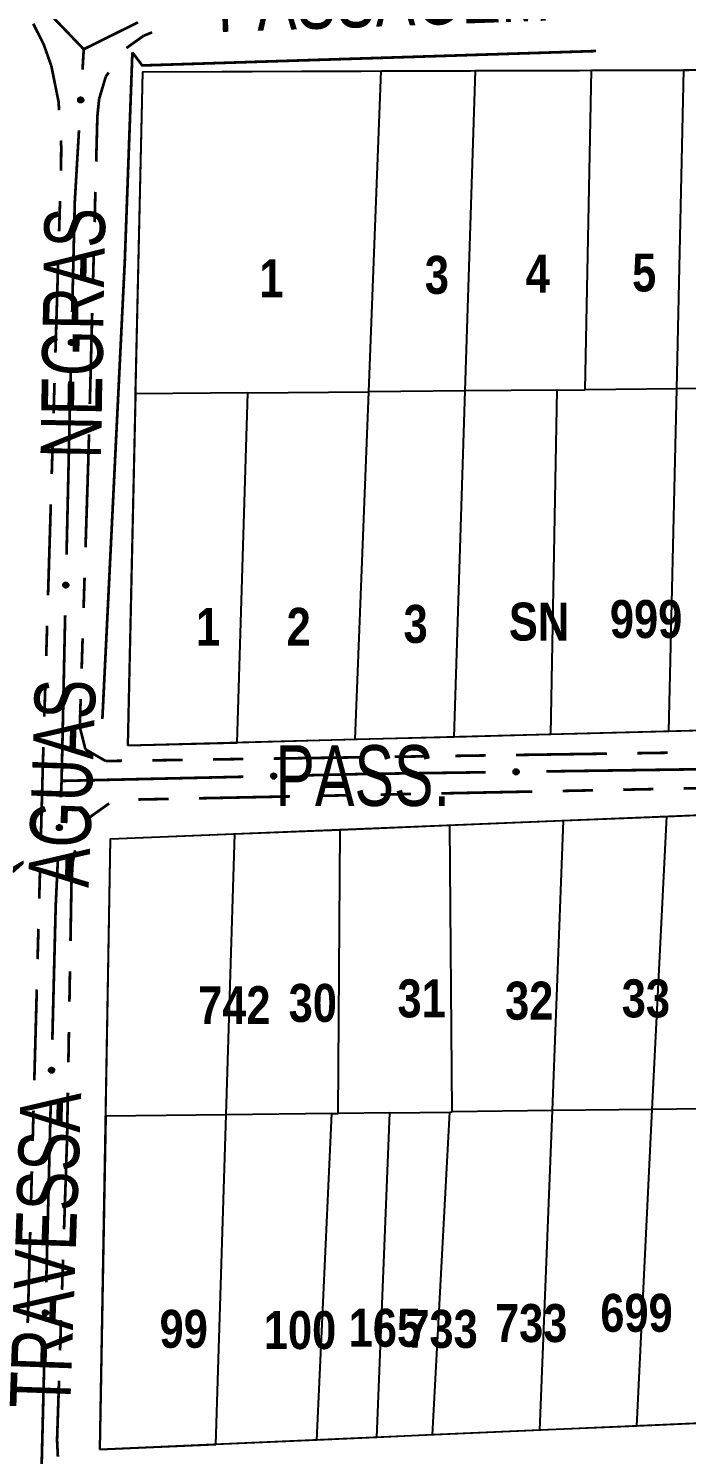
# Model space of a CAD drawing. Extents: x 203591 to 208218, y 4854879 to 4857795.
# Drawn here: x 205031.2 to 205074.6, y 4855810.4 to 4855904.4 of the extents above; entities that cross this region are included whole.
import ezdxf
from ezdxf.enums import TextEntityAlignment as Align

# ---------------------------------------------------------------- set-up
doc = ezdxf.new("R2010")
doc.units = 0
doc.header["$LTSCALE"] = 1.5
doc.header["$MEASUREMENT"] = 0
doc.linetypes.add('PHANTOMX2', pattern=[5, 2.5, -0.5, 0.5, -0.5, 0.5, -0.5])
doc.linetypes.add('TRACO_05', pattern=[11, 7, -1, 0.5, -1, 0.5, -1])
for name, color, linetype in [('CD-MALHA-LOTES', 40, 'CONTINUOUS'), ('HD-VALAS-DRENOS', 170, 'CONTINUOUS'), ('RU-QUADRAS', 210, 'CONTINUOUS'), ('SV-EIXO-RUA-N-PAV', 6, 'CONTINUOUS'), ('SV-RUA-NAO-PAV-S-GUIA-C-GUIA', 7, 'PHANTOMX2'), ('SV-TXT-RUA-N-PAV-S-GUIA-C-GUIA', 7, 'CONTINUOUS'), ('Th_NmrPorta', 7, 'CONTINUOUS')]:
    doc.layers.add(name, color=color, linetype=linetype)
doc.styles.add('ARIAL', font='ARIAL.TTF')
doc.styles.get("Standard").update_dxf_attribs({"font": 'swisscbo.ttf'})

msp = doc.modelspace()

# ---------------------------------------------------------------- linework, layer by layer
at = {"layer": 'CD-MALHA-LOTES', "linetype": 'Continuous', "flags": 128}
for points in [[(205038.27, 4855880.33), (205038.75, 4855901.58)], [(205038.75, 4855901.58), (205054.48, 4855901.63)], [(205053.66, 4855880.47), (205054.48, 4855901.63)], [(205054.48, 4855901.63), (205060.71, 4855901.65)], [(205060.03, 4855880.54), (205060.71, 4855901.65)], [(205060.71, 4855901.65), (205068.37, 4855901.67)], [(205067.94, 4855880.61), (205068.37, 4855901.67)], [(205068.37, 4855901.67), (205074.46, 4855901.69)], [(205073.98, 4855880.67), (205074.46, 4855901.69)], [(205074.46, 4855901.69), (205082.26, 4855901.71)], [(205060.03, 4855880.54), (205053.66, 4855880.47)], [(205059.3, 4855857.71), (205060.03, 4855880.54)], [(205066.1, 4855880.59), (205060.03, 4855880.54)], [(205065.67, 4855857.88), (205066.1, 4855880.59)], [(205066.1, 4855880.59), (205067.94, 4855880.61)], [(205073.98, 4855880.67), (205067.94, 4855880.61)], [(205073.46, 4855858.08), (205073.98, 4855880.67)], [(205081.43, 4855880.74), (205073.98, 4855880.67)], [(205038.27, 4855880.33), (205037.75, 4855857.15)], [(205045.69, 4855880.4), (205038.27, 4855880.33)], [(205044.97, 4855857.34), (205045.69, 4855880.4)], [(205045.69, 4855880.4), (205053.66, 4855880.47)], [(205052.77, 4855857.54), (205053.66, 4855880.47)], [(205073.46, 4855858.08), (205065.67, 4855857.88)], [(205080.55, 4855858.27), (205073.46, 4855858.08)], [(205037.75, 4855857.15), (205044.97, 4855857.34)], [(205052.77, 4855857.54), (205044.97, 4855857.34)], [(205059.3, 4855857.71), (205052.77, 4855857.54)], [(205065.67, 4855857.88), (205059.3, 4855857.71)], [(205066.52, 4855852.21), (205073.32, 4855852.48)], [(205072.37, 4855833.16), (205073.32, 4855852.48)], [(205073.32, 4855852.48), (205078.42, 4855852.69)], [(205044.83, 4855851.32), (205051.78, 4855851.6)], [(205051.65, 4855832.9), (205051.78, 4855851.6)], [(205051.78, 4855851.6), (205059.01, 4855851.9)], [(205059.01, 4855851.9), (205066.52, 4855852.21)], [(205059.16, 4855833), (205059.01, 4855851.9)], [(205065.78, 4855833.08), (205066.52, 4855852.21)], [(205036.3, 4855832.71), (205036.62, 4855850.99)], [(205036.62, 4855850.99), (205044.83, 4855851.32)], [(205044.25, 4855832.81), (205044.83, 4855851.32)], [(205036.3, 4855832.71), (205035.91, 4855810.74)], [(205044.25, 4855832.81), (205036.3, 4855832.71)], [(205043.57, 4855811.07), (205044.25, 4855832.81)], [(205051.22, 4855832.89), (205044.25, 4855832.81)], [(205050.23, 4855811.36), (205051.22, 4855832.89)], [(205051.22, 4855832.89), (205051.65, 4855832.9)], [(205055.04, 4855832.94), (205051.65, 4855832.9)], [(205054.19, 4855811.53), (205055.04, 4855832.94)], [(205055.04, 4855832.94), (205059.02, 4855832.99)], [(205057.87, 4855811.7), (205059.02, 4855832.99)], [(205059.02, 4855832.99), (205059.16, 4855833)], [(205065.78, 4855833.08), (205059.16, 4855833)], [(205064.96, 4855812.01), (205065.78, 4855833.08)], [(205072.37, 4855833.16), (205065.78, 4855833.08)], [(205071.34, 4855812.28), (205072.37, 4855833.16)], [(205077.15, 4855833.22), (205072.37, 4855833.16)], [(205064.96, 4855812.01), (205057.87, 4855811.7)], [(205071.34, 4855812.28), (205064.96, 4855812.01)], [(205079.28, 4855812.63), (205071.34, 4855812.28)], [(205035.91, 4855810.74), (205043.57, 4855811.07)], [(205050.23, 4855811.36), (205043.57, 4855811.07)], [(205054.19, 4855811.53), (205050.23, 4855811.36)], [(205057.87, 4855811.7), (205054.19, 4855811.53)]]:
    msp.add_lwpolyline(points, dxfattribs=at)
at = {"layer": 'HD-VALAS-DRENOS', "linetype": 'TRACO_05', "const_width": 0.18, "flags": 128}
for points in [[(205036.08, 4855858.9), (205037.56, 4855889.1), (205038.06, 4855902.85)], [(205068.66, 4855902.94), (205038.71, 4855901.99), (205038.06, 4855902.85)]]:
    msp.add_lwpolyline(points, dxfattribs=at)
at = {"layer": 'RU-QUADRAS', "color": 6, "linetype": 'Continuous'}
for points in [[(205037.75, 4855857.15), (205038.75, 4855901.58), (205089.2, 4855901.73), (205089.2, 4855903.57), (205131.3, 4855903.43), (205130.87, 4855881.32), (205128.75, 4855859.99), (205108.48, 4855858.99)], [(205035.91, 4855810.74), (205036.62, 4855850.99), (205127.04, 4855854.67), (205113.72, 4855814.14)]]:
    msp.add_lwpolyline(points, close=True, dxfattribs=at)
at = {"layer": 'SV-EIXO-RUA-N-PAV', "const_width": 0.18, "flags": 128}
for points in [[(205034.85, 4855903.06), (205032.316323, 4855905.687202)], [(205034.85, 4855903.06), (205038.435304, 4855904.833582)], [(205034.829461, 4855902.710495), (205034.85, 4855903.06)], [(205034.770798, 4855901.712217), (205034.829461, 4855902.710495)], [(205034.26, 4855893.02), (205034.536143, 4855897.719106)], [(205034.086286, 4855885.729282), (205034.253026, 4855892.727295)], [(205034.253026, 4855892.727295), (205034.26, 4855893.02)], [(205033.93, 4855879.17), (205033.991006, 4855881.730416)], [(205033.715388, 4855869.733583), (205033.920022, 4855878.731257)], [(205033.920022, 4855878.731257), (205033.93, 4855879.17)], [(205033.6, 4855864.66), (205033.62444, 4855865.734617)], [(205033.580261, 4855863.735106), (205033.6, 4855864.66)], [(205033.39, 4855854.82), (205033.580261, 4855863.735106)], [(205033.39, 4855854.82), (205045.386877, 4855855.093741)], [(205049.385836, 4855855.184988), (205053.384796, 4855855.276235)], [(205053.384796, 4855855.276235), (205053.55, 4855855.28)], [(205053.55, 4855855.28), (205061.383979, 4855855.390133)], [(205065.383583, 4855855.44636), (205077.382398, 4855855.615044)], [(205033.338743, 4855853.73835), (205033.386078, 4855854.737229)], [(205033.386078, 4855854.737229), (205033.39, 4855854.82)], [(205033, 4855846.59), (205033.149405, 4855849.742833)], [(205032.777724, 4855837.749165), (205032.978796, 4855845.746638)], [(205032.978796, 4855845.746638), (205033, 4855846.59)], [(205032.375581, 4855821.75422), (205032.677188, 4855833.750429)], [(205032.07, 4855809.6), (205032.275045, 4855817.755483)]]:
    msp.add_lwpolyline(points, dxfattribs=at)
at = {"layer": 'SV-EIXO-RUA-N-PAV', "flags": 128}
for points in [[(205034.53515, 4855899.578686), (205034.502141, 4855899.614774), (205034.48115, 4855899.652541), (205034.472709, 4855899.689079), (205034.473669, 4855899.723312), (205034.478595, 4855899.758223), (205034.491328, 4855899.792325), (205034.513843, 4855899.827043), (205034.549813, 4855899.860411), (205034.589914, 4855899.879371), (205034.625293, 4855899.889563), (205034.661046, 4855899.890617), (205034.69488, 4855899.885263), (205034.729866, 4855899.870866), (205034.764828, 4855899.847705), (205034.797504, 4855899.810725), (205034.817829, 4855899.773558), (205034.825066, 4855899.738003), (205034.825898, 4855899.702052), (205034.820441, 4855899.666471), (205034.80775, 4855899.633068), (205034.784367, 4855899.597909), (205034.74744, 4855899.56614), (205034.710603, 4855899.545446), (205034.675158, 4855899.537712), (205034.639745, 4855899.537689), (205034.60467, 4855899.542205), (205034.569857, 4855899.553577), (205034.53515, 4855899.578686)], [(205033.925174, 4855883.588831), (205033.890926, 4855883.623747), (205033.868632, 4855883.660759), (205033.858922, 4855883.69698), (205033.858687, 4855883.731225), (205033.862394, 4855883.766287), (205033.873929, 4855883.800812), (205033.895221, 4855883.836295), (205033.930005, 4855883.870896), (205033.96942, 4855883.891243), (205034.004422, 4855883.902663), (205034.040117, 4855883.904963), (205034.074118, 4855883.900792), (205034.109584, 4855883.887623), (205034.145332, 4855883.865696), (205034.179278, 4855883.829877), (205034.200887, 4855883.793442), (205034.209358, 4855883.75816), (205034.211444, 4855883.72226), (205034.207231, 4855883.68651), (205034.195712, 4855883.652685), (205034.17357, 4855883.616732), (205034.137772, 4855883.583696), (205034.101679, 4855883.561729), (205034.066525, 4855883.552764), (205034.031135, 4855883.551507), (205033.995924, 4855883.554796), (205033.960736, 4855883.564947), (205033.925174, 4855883.588831)], [(205033.556595, 4855867.59296), (205033.522309, 4855867.627838), (205033.499975, 4855867.664826), (205033.490225, 4855867.701037), (205033.489954, 4855867.735282), (205033.493622, 4855867.770348), (205033.50512, 4855867.804885), (205033.526373, 4855867.840391), (205033.56112, 4855867.87503), (205033.600514, 4855867.895419), (205033.635503, 4855867.906877), (205033.671195, 4855867.909216), (205033.7052, 4855867.905082), (205033.740681, 4855867.891952), (205033.776452, 4855867.870063), (205033.810438, 4855867.834281), (205033.832085, 4855867.797869), (205033.840596, 4855867.762596), (205033.84272, 4855867.726699), (205033.838546, 4855867.690944), (205033.827064, 4855867.657107), (205033.80496, 4855867.62113), (205033.769199, 4855867.588055), (205033.733129, 4855867.566049), (205033.697985, 4855867.557046), (205033.662596, 4855867.55575), (205033.627381, 4855867.559002), (205033.592182, 4855867.569115), (205033.556595, 4855867.59296)], [(205047.240203, 4855855.246139), (205047.273484, 4855855.281977), (205047.309416, 4855855.305973), (205047.345145, 4855855.317361), (205047.379342, 4855855.319192), (205047.414539, 4855855.317124), (205047.449564, 4855855.30721), (205047.486001, 4855855.287597), (205047.522186, 4855855.254463), (205047.544348, 4855855.216039), (205047.557387, 4855855.181607), (205047.561349, 4855855.146059), (205047.558768, 4855855.111901), (205047.547267, 4855855.075859), (205047.52703, 4855855.039128), (205047.492832, 4855855.003548), (205047.457444, 4855854.980265), (205047.422596, 4855854.970158), (205047.386832, 4855854.966401), (205047.350925, 4855854.968942), (205047.316599, 4855854.978872), (205047.279653, 4855854.999314), (205047.244984, 4855855.033532), (205047.221359, 4855855.068563), (205047.210764, 4855855.10326), (205047.207858, 4855855.138553), (205047.209503, 4855855.17388), (205047.218003, 4855855.209503), (205047.240203, 4855855.246139)], [(205063.238567, 4855855.526296), (205063.272161, 4855855.561842), (205063.308302, 4855855.585523), (205063.344129, 4855855.596597), (205063.378341, 4855855.598128), (205063.413518, 4855855.595753), (205063.448455, 4855855.585533), (205063.484719, 4855855.5656), (205063.520613, 4855855.532152), (205063.542438, 4855855.493535), (205063.555175, 4855855.45899), (205063.558825, 4855855.423408), (205063.555945, 4855855.389274), (205063.544129, 4855855.353335), (205063.523571, 4855855.316782), (205063.489063, 4855855.281503), (205063.453472, 4855855.258531), (205063.418537, 4855855.248729), (205063.382742, 4855855.245285), (205063.346858, 4855855.248141), (205063.312621, 4855855.258371), (205063.275855, 4855855.279136), (205063.241487, 4855855.313656), (205063.218169, 4855855.348892), (205063.207879, 4855855.383681), (205063.205282, 4855855.418998), (205063.207236, 4855855.454309), (205063.216047, 4855855.489856), (205063.238567, 4855855.526296)], [(205033.127316, 4855851.602283), (205033.093899, 4855851.637994), (205033.072481, 4855851.67552), (205033.063626, 4855851.71196), (205033.064198, 4855851.746202), (205033.068728, 4855851.781166), (205033.081072, 4855851.81541), (205033.103193, 4855851.850383), (205033.138781, 4855851.884156), (205033.178665, 4855851.90357), (205033.213926, 4855851.914163), (205033.249665, 4855851.915622), (205033.283558, 4855851.910653), (205033.318704, 4855851.896653), (205033.353926, 4855851.873891), (205033.387021, 4855851.837283), (205033.407766, 4855851.80035), (205033.415405, 4855851.764878), (205033.416646, 4855851.728939), (205033.411593, 4855851.693298), (205033.399281, 4855851.659754), (205033.376299, 4855851.624332), (205033.339734, 4855851.592147), (205033.303134, 4855851.571035), (205033.267779, 4855851.5629), (205033.23237, 4855851.562475), (205033.197245, 4855851.566593), (205033.162305, 4855851.577569), (205033.127316, 4855851.602283)], [(205032.613799, 4855835.608928), (205032.579597, 4855835.643889), (205032.557351, 4855835.68093), (205032.547689, 4855835.717164), (205032.5475, 4855835.75141), (205032.551252, 4855835.786467), (205032.562833, 4855835.820976), (205032.584171, 4855835.856431), (205032.619, 4855835.890987), (205032.658443, 4855835.911282), (205032.69346, 4855835.922655), (205032.729158, 4855835.924909), (205032.763152, 4855835.920693), (205032.798601, 4855835.907478), (205032.83432, 4855835.885503), (205032.86822, 4855835.84964), (205032.88978, 4855835.813176), (205032.898206, 4855835.777884), (205032.900244, 4855835.741981), (205032.895984, 4855835.706237), (205032.884421, 4855835.672427), (205032.862231, 4855835.636503), (205032.82639, 4855835.603513), (205032.790268, 4855835.581594), (205032.755103, 4855835.572675), (205032.719711, 4855835.571465), (205032.684504, 4855835.574801), (205032.649329, 4855835.584998), (205032.613799, 4855835.608928)], [(205032.211656, 4855819.613983), (205032.177453, 4855819.648944), (205032.155207, 4855819.685985), (205032.145545, 4855819.722219), (205032.145356, 4855819.756464), (205032.149108, 4855819.791521), (205032.160689, 4855819.826031), (205032.182027, 4855819.861486), (205032.216856, 4855819.896041), (205032.256299, 4855819.916336), (205032.291316, 4855819.92771), (205032.327014, 4855819.929963), (205032.361009, 4855819.925748), (205032.396458, 4855819.912532), (205032.432177, 4855819.890558), (205032.466076, 4855819.854694), (205032.487636, 4855819.818231), (205032.496062, 4855819.782938), (205032.4981, 4855819.747036), (205032.49384, 4855819.711291), (205032.482277, 4855819.677481), (205032.460087, 4855819.641558), (205032.424247, 4855819.608568), (205032.388124, 4855819.586649), (205032.352959, 4855819.57773), (205032.317567, 4855819.576519), (205032.28236, 4855819.579855), (205032.247185, 4855819.590052), (205032.211656, 4855819.613983)]]:
    msp.add_lwpolyline(points, close=True, dxfattribs=at)
for points in [[(205034.48115, 4855899.652541), (205034.478595, 4855899.758223)], [(205034.490082, 4855899.636252), (205034.485427, 4855899.766378)], [(205034.502141, 4855899.614774), (205034.491328, 4855899.792325)], [(205034.517968, 4855899.599074), (205034.502572, 4855899.802277)], [(205034.53515, 4855899.578686), (205034.513843, 4855899.827043)], [(205034.554348, 4855899.566865), (205034.533499, 4855899.840099)], [(205034.569857, 4855899.553577), (205034.549813, 4855899.860411)], [(205034.587682, 4855899.552604), (205034.569154, 4855899.865341)], [(205034.60467, 4855899.542205), (205034.589914, 4855899.879371)], [(205034.621336, 4855899.543792), (205034.605531, 4855899.879606)], [(205034.639745, 4855899.537689), (205034.625293, 4855899.889563)], [(205034.658035, 4855899.540269), (205034.645675, 4855899.888182)], [(205034.675158, 4855899.537712), (205034.661046, 4855899.890617)], [(205034.693852, 4855899.544998), (205034.678287, 4855899.884898)], [(205034.710603, 4855899.545446), (205034.69488, 4855899.885263)], [(205034.730149, 4855899.557901), (205034.713143, 4855899.873282)], [(205034.74744, 4855899.56614), (205034.729866, 4855899.870866)], [(205034.764602, 4855899.585948), (205034.747679, 4855899.856217)], [(205034.784367, 4855899.597909), (205034.764828, 4855899.847705)], [(205034.794006, 4855899.621125), (205034.781174, 4855899.821443)], [(205034.80775, 4855899.633068), (205034.797504, 4855899.810725)], [(205034.813716, 4855899.654139), (205034.807779, 4855899.785708)], [(205034.820441, 4855899.666471), (205034.817829, 4855899.773558)], [(205033.868632, 4855883.660759), (205033.862394, 4855883.766287)], [(205033.878126, 4855883.644791), (205033.868937, 4855883.774676)], [(205033.890926, 4855883.623747), (205033.873929, 4855883.800812)], [(205033.907292, 4855883.608608), (205033.88482, 4855883.81115)], [(205033.925174, 4855883.588831), (205033.895221, 4855883.836295)], [(205033.944773, 4855883.577687), (205033.914409, 4855883.850028)], [(205033.960736, 4855883.564947), (205033.930005, 4855883.870896)], [(205033.978584, 4855883.564597), (205033.949163, 4855883.876498)], [(205033.995924, 4855883.554796), (205033.96942, 4855883.891243)], [(205034.012525, 4855883.556964), (205033.98502, 4855883.892022)], [(205034.031135, 4855883.551507), (205034.004422, 4855883.902663)], [(205034.049324, 4855883.554722), (205034.02484, 4855883.901993)], [(205034.066525, 4855883.552764), (205034.040117, 4855883.904963)], [(205034.084954, 4855883.560698), (205034.057547, 4855883.899849)], [(205034.101679, 4855883.561729), (205034.074118, 4855883.900792)], [(205034.120779, 4855883.574858), (205034.092787, 4855883.889455)], [(205034.137772, 4855883.583696), (205034.109584, 4855883.887623)], [(205034.154233, 4855883.604089), (205034.127897, 4855883.873604)], [(205034.17357, 4855883.616732), (205034.145332, 4855883.865696)], [(205034.182393, 4855883.640271), (205034.162584, 4855883.84002)], [(205034.195712, 4855883.652685), (205034.179278, 4855883.829877)], [(205034.20094, 4855883.673952), (205034.190419, 4855883.805234)], [(205034.207231, 4855883.68651), (205034.200887, 4855883.793442)], [(205033.499975, 4855867.664826), (205033.493622, 4855867.770348)], [(205033.509486, 4855867.648868), (205033.500156, 4855867.778744)], [(205033.522309, 4855867.627838), (205033.50512, 4855867.804885)], [(205033.538691, 4855867.612717), (205033.516, 4855867.815235)], [(205033.556595, 4855867.59296), (205033.526373, 4855867.840391)], [(205033.576206, 4855867.581837), (205033.545547, 4855867.854144)], [(205033.592182, 4855867.569115), (205033.56112, 4855867.87503)], [(205033.610031, 4855867.568784), (205033.580272, 4855867.880652)], [(205033.627381, 4855867.559002), (205033.600514, 4855867.895419)], [(205033.64398, 4855867.561187), (205033.616112, 4855867.896215)], [(205033.662596, 4855867.55575), (205033.635503, 4855867.906877)], [(205033.680781, 4855867.558985), (205033.655922, 4855867.906229)], [(205033.697985, 4855867.557046), (205033.671195, 4855867.909216)], [(205033.716405, 4855867.565), (205033.688631, 4855867.90412)], [(205033.733129, 4855867.566049), (205033.7052, 4855867.905082)], [(205033.752215, 4855867.579199), (205033.723882, 4855867.893764)], [(205033.769199, 4855867.588055), (205033.740681, 4855867.891952)], [(205033.785637, 4855867.608466), (205033.759009, 4855867.877952)], [(205033.80496, 4855867.62113), (205033.776452, 4855867.870063)], [(205033.813758, 4855867.644678), (205033.793733, 4855867.844405)], [(205033.827064, 4855867.657107), (205033.810438, 4855867.834281)], [(205033.832268, 4855867.678379), (205033.821605, 4855867.809649)], [(205033.838546, 4855867.690944), (205033.832085, 4855867.797869)], [(205047.207858, 4855855.138553), (205047.557387, 4855855.181607)], [(205047.209503, 4855855.17388), (205047.544348, 4855855.216039)], [(205047.211918, 4855855.120534), (205047.55767, 4855855.161181)], [(205047.212442, 4855855.157398), (205047.545854, 4855855.200492)], [(205047.218003, 4855855.209503), (205047.522186, 4855855.254463)], [(205047.218485, 4855855.191658), (205047.528675, 4855855.235587)], [(205047.229984, 4855855.226042), (205047.500613, 4855855.269069)], [(205047.240203, 4855855.246139), (205047.486001, 4855855.287597)], [(205047.259124, 4855855.264923), (205047.460399, 4855855.296814)], [(205047.273484, 4855855.281977), (205047.449564, 4855855.30721)], [(205047.293908, 4855855.295744), (205047.423224, 4855855.310979)], [(205047.309416, 4855855.305973), (205047.414539, 4855855.317124)], [(205063.205282, 4855855.418998), (205063.555175, 4855855.45899)], [(205063.207236, 4855855.454309), (205063.542438, 4855855.493535)], [(205063.207879, 4855855.383681), (205063.558825, 4855855.423408)], [(205063.209184, 4855855.400945), (205063.555278, 4855855.438562)], [(205063.210031, 4855855.437802), (205063.543807, 4855855.477976)], [(205063.216047, 4855855.489856), (205063.520613, 4855855.532152)], [(205063.216373, 4855855.472008), (205063.526936, 4855855.513219)], [(205063.216505, 4855855.365566), (205063.554374, 4855855.405797)], [(205063.218169, 4855855.348892), (205063.555945, 4855855.389274)], [(205063.228173, 4855855.50629), (205063.499168, 4855855.546946)], [(205063.232012, 4855855.330303), (205063.545322, 4855855.370189)], [(205063.238567, 4855855.526296), (205063.484719, 4855855.5656)], [(205063.241487, 4855855.313656), (205063.544129, 4855855.353335)], [(205063.257653, 4855855.544915), (205063.459198, 4855855.575041)], [(205063.262489, 4855855.29798), (205063.530813, 4855855.334504)], [(205063.272161, 4855855.561842), (205063.448455, 4855855.585533)], [(205063.275855, 4855855.279136), (205063.523571, 4855855.316782)], [(205063.292705, 4855855.57543), (205063.422149, 4855855.589532)], [(205063.299711, 4855855.27121), (205063.498566, 4855855.298569)], [(205063.308302, 4855855.585523), (205063.413518, 4855855.595753)], [(205063.312621, 4855855.258371), (205063.489063, 4855855.281503)], [(205063.33407, 4855855.253953), (205063.464859, 4855855.269438)], [(205063.346858, 4855855.248141), (205063.453472, 4855855.258531)], [(205047.210764, 4855855.10326), (205047.561349, 4855855.146059)], [(205047.219549, 4855855.085221), (205047.557053, 4855855.128409)], [(205047.221359, 4855855.068563), (205047.558768, 4855855.111901)], [(205047.235364, 4855855.050096), (205047.548313, 4855855.092723)], [(205047.244984, 4855855.033532), (205047.547267, 4855855.075859)], [(205047.266122, 4855855.01804), (205047.534116, 4855855.056912)], [(205047.279653, 4855854.999314), (205047.52703, 4855855.039128)], [(205047.303578, 4855854.991597), (205047.502186, 4855855.020697)], [(205047.316599, 4855854.978872), (205047.492832, 4855855.003548)], [(205047.338086, 4855854.974641), (205047.468735, 4855854.991271)], [(205047.350925, 4855854.968942), (205047.457444, 4855854.980265)], [(205033.072481, 4855851.67552), (205033.068728, 4855851.781166)], [(205033.081597, 4855851.659333), (205033.075466, 4855851.789399)], [(205033.093899, 4855851.637994), (205033.081072, 4855851.81541)], [(205033.109904, 4855851.622475), (205033.092203, 4855851.825489)], [(205033.127316, 4855851.602283), (205033.103193, 4855851.850383)], [(205033.146647, 4855851.59068), (205033.122699, 4855851.86366)], [(205033.162305, 4855851.577569), (205033.138781, 4855851.884156)], [(205033.18014, 4855851.576799), (205033.158066, 4855851.889305)], [(205033.197245, 4855851.566593), (205033.178665, 4855851.90357)], [(205033.213892, 4855851.568369), (205033.194279, 4855851.903982)], [(205033.23237, 4855851.562475), (205033.213926, 4855851.914163)], [(205033.250628, 4855851.565262), (205033.234322, 4855851.913012)], [(205033.267779, 4855851.5629), (205033.249665, 4855851.915622)], [(205033.286389, 4855851.570398), (205033.266969, 4855851.910099)], [(205033.303134, 4855851.571035), (205033.283558, 4855851.910653)], [(205033.322537, 4855851.583711), (205033.301955, 4855851.898879)], [(205033.339734, 4855851.592147), (205033.318704, 4855851.896653)], [(205033.35667, 4855851.612147), (205033.336682, 4855851.882207)], [(205033.376299, 4855851.624332), (205033.353926, 4855851.873891)], [(205033.385674, 4855851.647656), (205033.37057, 4855851.847816)], [(205033.399281, 4855851.659754), (205033.387021, 4855851.837283)], [(205033.405008, 4855851.680891), (205033.397578, 4855851.812384)], [(205033.411593, 4855851.693298), (205033.407766, 4855851.80035)], [(205032.557351, 4855835.68093), (205032.551252, 4855835.786467)], [(205032.566825, 4855835.66495), (205032.557806, 4855835.794847)], [(205032.579597, 4855835.643889), (205032.562833, 4855835.820976)], [(205032.595943, 4855835.628729), (205032.573737, 4855835.8313)], [(205032.613799, 4855835.608928), (205032.584171, 4855835.856431)], [(205032.633383, 4855835.597758), (205032.603378, 4855835.870139)], [(205032.649329, 4855835.584998), (205032.619, 4855835.890987)], [(205032.667177, 4855835.584624), (205032.638166, 4855835.896563)], [(205032.684504, 4855835.574801), (205032.658443, 4855835.911282)], [(205032.701108, 4855835.576946), (205032.674044, 4855835.91204)], [(205032.719711, 4855835.571465), (205032.69346, 4855835.922655)], [(205032.737904, 4855835.574656), (205032.713877, 4855835.921959)], [(205032.755103, 4855835.572675), (205032.729158, 4855835.924909)], [(205032.773542, 4855835.580585), (205032.746581, 4855835.919771)], [(205032.790268, 4855835.581594), (205032.763152, 4855835.920693)], [(205032.809385, 4855835.594698), (205032.781807, 4855835.909331)], [(205032.82639, 4855835.603513), (205032.798601, 4855835.907478)], [(205032.842878, 4855835.623885), (205032.816896, 4855835.893434)], [(205032.862231, 4855835.636503), (205032.83432, 4855835.885503)], [(205032.871086, 4855835.66003), (205032.851539, 4855835.859805)], [(205032.884421, 4855835.672427), (205032.86822, 4855835.84964)], [(205032.889676, 4855835.693686), (205032.879328, 4855835.824982)], [(205032.895984, 4855835.706237), (205032.88978, 4855835.813176)], [(205032.155207, 4855819.685985), (205032.149108, 4855819.791521)], [(205032.164681, 4855819.670004), (205032.155662, 4855819.799902)], [(205032.177453, 4855819.648944), (205032.160689, 4855819.826031)], [(205032.193799, 4855819.633783), (205032.171593, 4855819.836355)], [(205032.211656, 4855819.613983), (205032.182027, 4855819.861486)], [(205032.231239, 4855819.602813), (205032.201234, 4855819.875193)], [(205032.247185, 4855819.590052), (205032.216856, 4855819.896041)], [(205032.265033, 4855819.589679), (205032.236022, 4855819.901618)], [(205032.28236, 4855819.579855), (205032.256299, 4855819.916336)], [(205032.298964, 4855819.582001), (205032.2719, 4855819.917095)], [(205032.317567, 4855819.576519), (205032.291316, 4855819.92771)], [(205032.33576, 4855819.579711), (205032.311733, 4855819.927013)], [(205032.352959, 4855819.57773), (205032.327014, 4855819.929963)], [(205032.371398, 4855819.58564), (205032.344437, 4855819.924826)], [(205032.388124, 4855819.586649), (205032.361009, 4855819.925748)], [(205032.407241, 4855819.599753), (205032.379663, 4855819.914386)], [(205032.424247, 4855819.608568), (205032.396458, 4855819.912532)], [(205032.440734, 4855819.62894), (205032.414752, 4855819.898489)], [(205032.460087, 4855819.641558), (205032.432177, 4855819.890558)], [(205032.468942, 4855819.665084), (205032.449395, 4855819.864859)], [(205032.482277, 4855819.677481), (205032.466076, 4855819.854694)], [(205032.487532, 4855819.698741), (205032.477184, 4855819.830037)], [(205032.49384, 4855819.711291), (205032.487636, 4855819.818231)]]:
    msp.add_lwpolyline(points, dxfattribs=at)
at = {"layer": 'SV-RUA-NAO-PAV-S-GUIA-C-GUIA', "const_width": 0.18, "flags": 128}
for points in [[(205031.52, 4855904.74), (205031.970304, 4855903.847125)], [(205039.365305, 4855904.172805), (205038.805419, 4855903.947391)], [(205031.970304, 4855903.847125), (205032.213607, 4855903.364697)], [(205032.213607, 4855903.364697), (205032.699691, 4855901.988317)], [(205038.805419, 4855903.947391), (205037.66744, 4855903.138039)], [(205032.699691, 4855901.988317), (205032.715051, 4855901.944824)], [(205032.715051, 4855901.944824), (205033.101353, 4855900.029518)], [(205036.304745, 4855901.253551), (205036.11432, 4855900.61306)], [(205036.494769, 4855901.525548), (205036.304745, 4855901.253551)], [(205036.11432, 4855900.61306), (205035.866784, 4855899.78048)], [(205033.101353, 4855900.029518), (205033.19, 4855899.59)], [(205033.19, 4855899.59), (205033.222419, 4855899.039322)], [(205035.866784, 4855899.78048), (205035.750523, 4855898.655067)], [(205035.75, 4855898.65), (205035.671249, 4855895.65613)], [(205035.750523, 4855898.655067), (205035.75, 4855898.65)], [(205033.339956, 4855897.042779), (205033.366266, 4855896.595861)], [(205033.366266, 4855896.595861), (205033.359382, 4855896.043595)], [(205033.359382, 4855896.043595), (205033.347524, 4855895.092385)], [(205033.347524, 4855895.092385), (205033.346128, 4855895.043689)], [(205035.618659, 4855893.656821), (205035.566069, 4855891.657513)], [(205033.285622, 4855893.044605), (205033.224737, 4855891.045532)], [(205033.163852, 4855889.046459), (205032.981195, 4855883.04924)], [(205035.513479, 4855889.658205), (205035.460889, 4855887.658896)], [(205035.408299, 4855885.659588), (205035.25053, 4855879.661662)], [(205032.92031, 4855881.050167), (205032.859424, 4855879.051094)], [(205035.19794, 4855877.662354), (205035.171645, 4855876.6627)], [(205032.798539, 4855877.052021), (205032.737653, 4855875.052948)], [(205035.16, 4855876.22), (205034.968501, 4855870.223057)], [(205035.171645, 4855876.6627), (205035.16, 4855876.22)], [(205032.676768, 4855873.053875), (205032.494111, 4855867.056656)], [(205034.904668, 4855868.224076), (205034.840835, 4855866.225095)], [(205032.433226, 4855865.057583), (205032.37234, 4855863.05851)], [(205034.777002, 4855864.226114), (205034.713169, 4855862.227132)], [(205032.311455, 4855861.059437), (205032.250569, 4855859.060364)], [(205034.649336, 4855860.228151), (205034.617419, 4855859.228661)], [(205034.617419, 4855859.228661), (205034.59, 4855858.37)], [(205034.59, 4855858.37), (205034.869968, 4855857.263983)], [(205032.189684, 4855857.061291), (205032.159241, 4855856.061754)], [(205034.869968, 4855857.263983), (205034.961762, 4855856.901351)], [(205032.159241, 4855856.061754), (205032.14, 4855855.43)], [(205034.961762, 4855856.901351), (205035.504058, 4855856.588775)], [(205035.504058, 4855856.588775), (205036.3, 4855856.13)], [(205036.3, 4855856.13), (205037.381048, 4855856.145901)], [(205036.3, 4855856.13), (205036.3001, 4855856.1301)], [(205039.380832, 4855856.175316), (205041.380616, 4855856.204731)], [(205043.380399, 4855856.234145), (205045.380183, 4855856.26356)], [(205047.379967, 4855856.292975), (205053.379318, 4855856.381219)], [(205055.379101, 4855856.410634), (205057.378885, 4855856.440049)], [(205059.378669, 4855856.469464), (205061.378452, 4855856.498879)], [(205063.378236, 4855856.528293), (205069.377587, 4855856.616538)], [(205071.377371, 4855856.645952), (205073.377154, 4855856.675367)], [(205032.14, 4855855.43), (205032.021702, 4855851.063649)], [(205068.450244, 4855854.19938), (205066.450653, 4855854.158934)], [(205072.449426, 4855854.280272), (205070.449835, 4855854.239826)], [(205080.44779, 4855854.442056), (205074.449017, 4855854.320718)], [(205036.527862, 4855853.337557), (205035.713496, 4855852.757204)], [(205040.45597, 4855853.633136), (205038.456379, 4855853.59269)], [(205048.454334, 4855853.79492), (205042.455561, 4855853.673582)], [(205052.453516, 4855853.875812), (205050.453925, 4855853.835366)], [(205056.452698, 4855853.956704), (205054.453107, 4855853.916258)], [(205064.451062, 4855854.118488), (205058.452289, 4855853.99715)], [(205035.1, 4855852.32), (205034.992929, 4855852.097794)], [(205035.713496, 4855852.757204), (205035.1, 4855852.32)], [(205034.121492, 4855849.451756), (205034.051229, 4855848.260404)], [(205034.285771, 4855850.241427), (205034.121492, 4855849.451756)], [(205031.967536, 4855849.064383), (205031.91337, 4855847.065116)], [(205034.04, 4855848.07), (205033.974294, 4855844.261302)], [(205034.051229, 4855848.260404), (205034.04, 4855848.07)], [(205031.859204, 4855845.06585), (205031.805037, 4855843.066584)], [(205033.939796, 4855842.2616), (205033.905297, 4855840.261897)], [(205031.750871, 4855841.067317), (205031.588372, 4855835.069518)], [(205033.870799, 4855838.262195), (205033.836301, 4855836.262492)], [(205033.801803, 4855834.26279), (205033.750056, 4855831.263236)], [(205031.534206, 4855833.070252), (205031.48004, 4855831.070986)], [(205033.75, 4855831.26), (205033.551114, 4855825.263297)], [(205033.750056, 4855831.263236), (205033.75, 4855831.26)], [(205031.425874, 4855829.071719), (205031.371708, 4855827.072453)], [(205031.317541, 4855825.073186), (205031.155043, 4855819.075387)], [(205033.484819, 4855823.264396), (205033.418524, 4855821.265495)], [(205033.352229, 4855819.266594), (205033.285934, 4855817.267693)], [(205033.219638, 4855815.268793), (205033.120196, 4855812.270441)], [(205033.120196, 4855812.270441), (205033.09, 4855811.36)], [(205033.09, 4855811.36), (205033.143585, 4855810.272261)]]:
    msp.add_lwpolyline(points, dxfattribs=at)

# ---------------------------------------------------------------- texts
at = {"layer": 'SV-TXT-RUA-N-PAV-S-GUIA-C-GUIA', "style": 'ARIAL', "width": 0.7}
for s, rotation, p in [('PASSAGEM', 2, (205043.711536, 4855904.185199)), ('NEGRAS', 89, (205035.987893, 4855876.044863)), ('ÀGUAS', 88, (205035.175293, 4855847.759885)), ('TRAVESSA', 88, (205033.956388, 4855813.384842))]:
    msp.add_text(s, height=4, rotation=rotation, dxfattribs=at).set_placement(p)
msp.add_text('PASS.', height=4, dxfattribs=at).set_placement((205047.499712, 4855853.17328))
at = {"layer": 'Th_NmrPorta', "color": 1}
for s, p in [('1', (205046.44023, 4855887.959088)), ('3', (205057.36023, 4855888.189088)), ('4', (205064.01023, 4855888.259088)), ('5', (205071.04023, 4855888.339088)), ('3', (205055.957972, 4855865.173117)), ('SN', (205062.907972, 4855865.323117)), ('999', (205069.572666, 4855865.492481)), ('1', (205042.26023, 4855864.979088)), ('2', (205048.24023, 4855864.979088)), ('742', (205042.395234, 4855840.033823)), ('30', (205048.375234, 4855840.183823)), ('31', (205055.555234, 4855840.483823)), ('32', (205062.655234, 4855840.333823)), ('33', (205070.355234, 4855840.483823)), ('699', (205068.94023, 4855819.749088)), ('99', (205039.855234, 4855818.693823)), ('100', (205046.735234, 4855818.613823)), ('165', (205052.335234, 4855818.763823)), ('733', (205056.075234, 4855818.693823)), ('733', (205061.99023, 4855819.079088))]:
    msp.add_text(s, height=2.5, dxfattribs=at).set_placement(p, align=Align.MIDDLE_LEFT)

doc.saveas('drawing.dxf')
